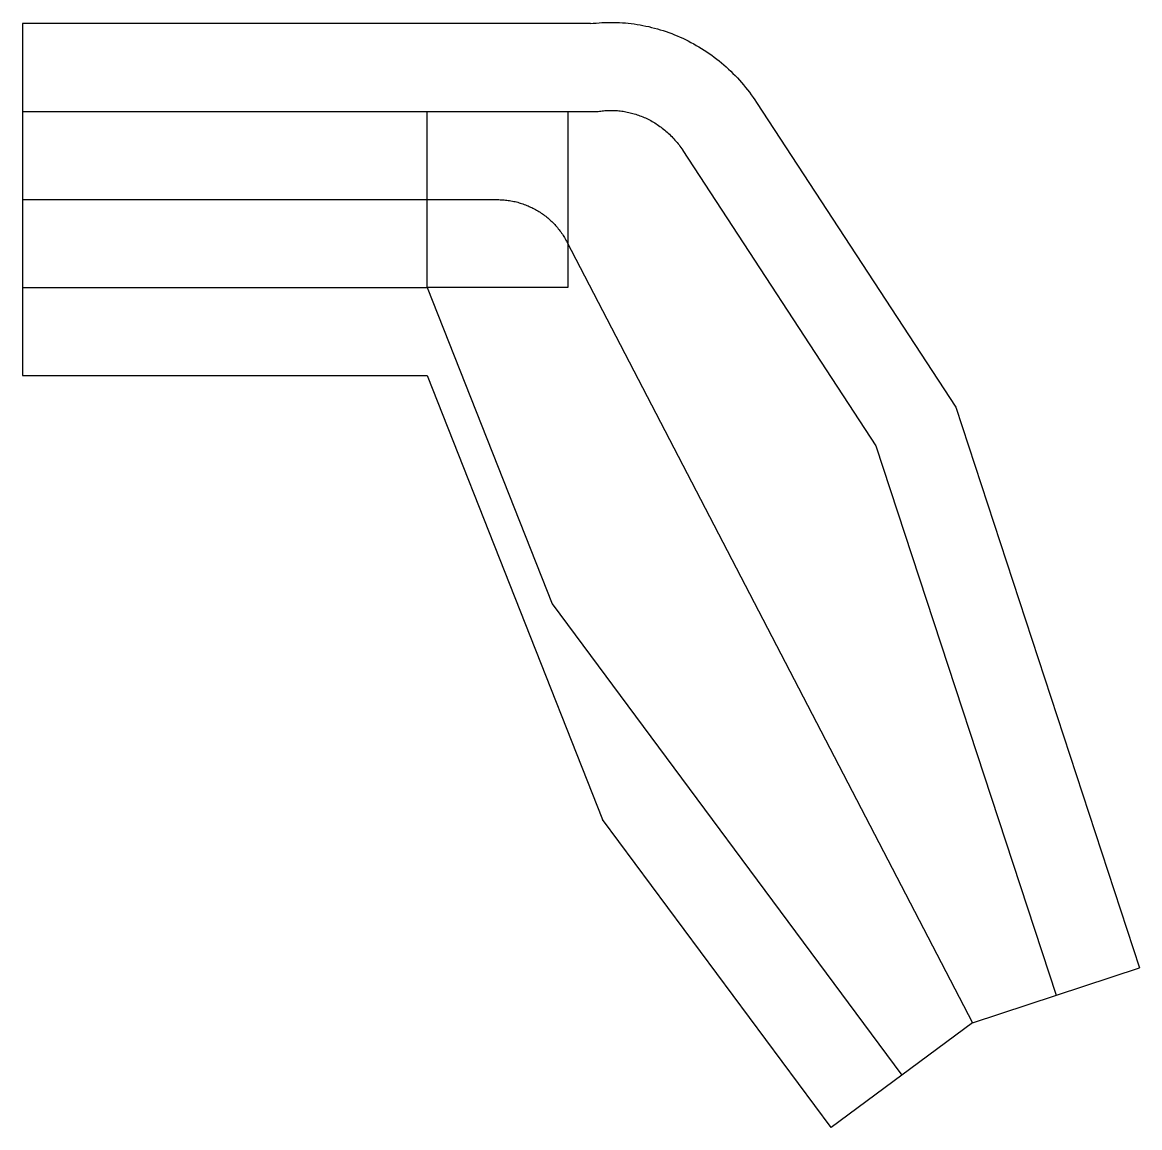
# Model space of a CAD drawing. Header units: metres. Extents: x -10000 to 13519, y -19528 to 3731.
import ezdxf

# ---------------------------------------------------------------- set-up
doc = ezdxf.new("R2010")
doc.units = ezdxf.units.M

msp = doc.modelspace()

# ---------------------------------------------------------------- linework, layer by layer
at = {"color": 1}
for p, q in [((-10000, 3704), (-10000, -3704)), ((1957, 3704), (-10000, 3704)), ((5456, 2045), (9648, -4369)), ((-10000, 1852), (2094, 1852)), ((3906, 1032), (7965, -5178)), ((-10000, -1852), (-1482, -1852)), ((-1482, -1852), (1151, -8506)), ((-10000, -3704), (-1482, -3704)), ((-1482, -3704), (2214, -13046)), ((9648, -4369), (13519, -16166)), ((7965, -5178), (11760, -16743)), ((1151, -8506), (8513, -18424)), ((7026, -19528), (2214, -13046)), ((10000, -17321), (13519, -16166)), ((10000, -17321), (7026, -19528))]:
    msp.add_line(p, q, dxfattribs=at)
for points in [[(1957, 3704), (2018, 3711), (2078, 3717), (2139, 3722), (2201, 3726), (2262, 3728), (2323, 3730), (2385, 3731), (2446, 3730), (2508, 3729), (2570, 3726), (2632, 3723), (2693, 3718), (2755, 3712), (2817, 3705), (2879, 3697), (2940, 3688), (3002, 3678), (3063, 3666), (3125, 3654), (3186, 3641), (3247, 3626), (3308, 3610), (3369, 3594), (3429, 3576), (3490, 3557), (3550, 3537), (3609, 3516), (3669, 3494), (3728, 3471), (3787, 3446), (3845, 3421), (3903, 3395), (3961, 3367), (4018, 3339), (4075, 3309), (4132, 3279), (4187, 3247), (4243, 3215), (4298, 3181), (4352, 3147), (4406, 3111), (4460, 3075), (4513, 3037), (4565, 2998), (4616, 2959), (4667, 2919), (4718, 2877), (4767, 2835), (4816, 2792), (4865, 2748), (4912, 2703), (4959, 2657), (5005, 2610), (5051, 2562), (5095, 2514), (5139, 2465), (5182, 2414), (5224, 2363), (5265, 2312), (5306, 2259), (5345, 2206), (5384, 2152), (5422, 2097), (5456, 2045)], [(1482, -1852), (-1482, -1852), (-1482, 1852), (1482, 1852), (1482, -1852)], [(2094, 1852), (2121, 1857), (2150, 1861), (2178, 1865), (2206, 1869), (2235, 1872), (2264, 1874), (2292, 1876), (2321, 1877), (2350, 1878), (2380, 1879), (2409, 1879), (2438, 1878), (2468, 1877), (2497, 1875), (2527, 1873), (2556, 1871), (2586, 1867), (2616, 1864), (2645, 1860), (2675, 1855), (2705, 1849), (2734, 1844), (2764, 1837), (2794, 1830), (2823, 1823), (2853, 1815), (2882, 1806), (2912, 1797), (2941, 1788), (2971, 1778), (3000, 1767), (3029, 1756), (3058, 1744), (3087, 1732), (3115, 1719), (3144, 1705), (3172, 1691), (3200, 1677), (3229, 1662), (3256, 1646), (3284, 1630), (3311, 1614), (3339, 1597), (3366, 1579), (3393, 1561), (3419, 1542), (3445, 1523), (3471, 1503), (3497, 1483), (3523, 1462), (3548, 1441), (3572, 1420), (3597, 1397), (3621, 1375), (3645, 1352), (3669, 1328), (3692, 1304), (3715, 1279), (3737, 1254), (3759, 1229), (3781, 1203), (3802, 1176), (3823, 1150), (3843, 1122), (3863, 1095), (3883, 1067), (3902, 1038), (3906, 1032)], [(-10000, 0), (0, 0), (29, 0), (58, -1), (86, -2), (115, -4), (144, -6), (172, -9), (201, -12), (230, -16), (258, -20), (286, -25), (315, -30), (343, -36), (371, -42), (399, -49), (427, -56), (455, -64), (482, -72), (510, -81), (537, -90), (564, -99), (591, -110), (618, -120), (645, -131), (671, -143), (697, -155), (723, -167), (749, -180), (774, -193), (800, -207), (825, -221), (850, -236), (874, -251), (898, -266), (922, -282), (946, -298), (970, -315), (993, -332), (1016, -350), (1038, -368), (1060, -386), (1082, -405), (1104, -424), (1125, -443), (1146, -463), (1166, -483), (1187, -504), (1206, -525), (1226, -546), (1245, -567), (1264, -589), (1282, -611), (1300, -634), (1317, -657), (1335, -680), (1351, -703), (1368, -727), (1383, -751), (1399, -775), (1414, -800), (1429, -825), (1443, -850), (1456, -875), (1464, -889), (10000, -17321)]]:
    msp.add_lwpolyline(points, dxfattribs=at)

doc.saveas('drawing.dxf')
